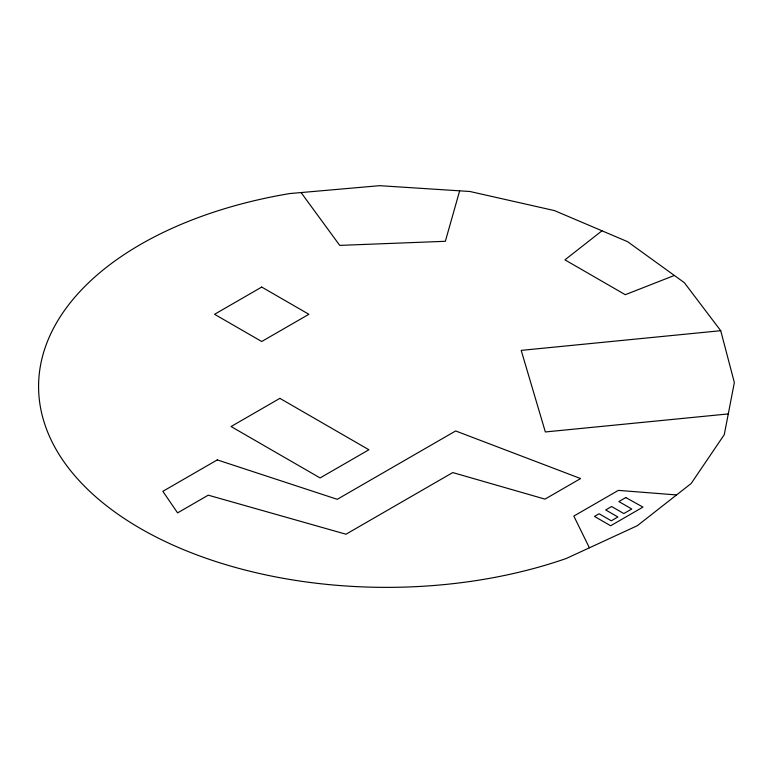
<?xml version="1.0" encoding="UTF-8"?>
<svg xmlns="http://www.w3.org/2000/svg" width="773" height="773" viewBox="0 0 773 773"><rect width="100%" height="100%" fill="white"/><g stroke="black" fill="none" stroke-linecap="round" stroke-linejoin="round"><path stroke-width="1.16" d="M459.655 190.825L445.354 241.292L339.724 245.389L301.074 192.554M601.993 230.798L564.937 259.854L625.289 294.697L674.346 275.459M720.726 330.699L684.318 282.657L627.628 241.698L554.492 210.604L469.916 191.491L379.649 185.675L289.856 193.54A347.918 200.864 0 0 0 67.753 467.008A347.918 200.864 0 0 0 566.358 558.444L637.31 525.708L691.168 483.492L724.272 434.658L734.35 382.548L720.726 330.699L521.205 350.382L545.342 431.962L728.282 413.922M676.568 494.933L618.342 490.382L573.817 516.084L589.403 547.815M261.718 287.063L214.565 314.292L261.718 341.511L308.881 314.292L261.718 287.063M279.874 398.356L231.059 426.532L320.099 477.936L368.914 449.76L279.874 398.356M217.271 459.906L162.852 491.319L177.587 512.885L208.256 495.174L345.985 534.22L452.756 472.574L544.994 499.126L580.61 478.564L455.655 430.957L337.26 499.31L217.271 459.906M625.792 497.561L618.873 501.561L631.754 509.001L623.83 513.572L611.636 506.528L605.694 509.948L617.898 516.992L611.308 520.809L599.104 513.755L594.485 516.422L610.641 525.756L642.962 507.098L625.792 497.561"/></g></svg>
